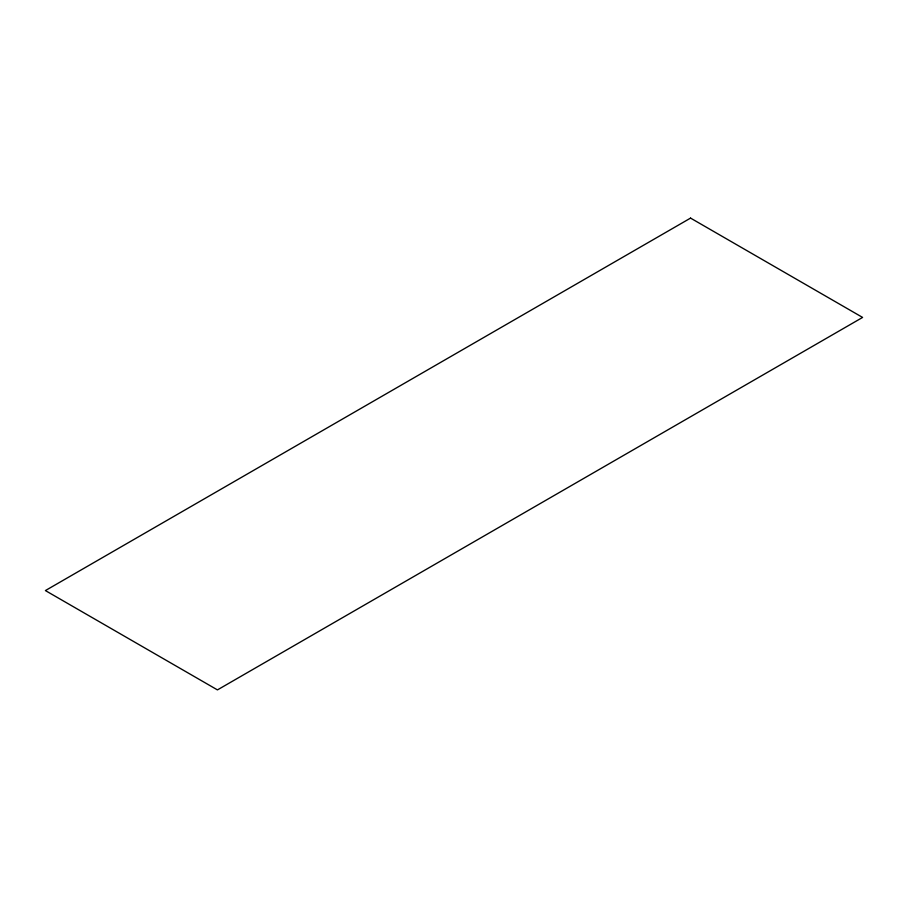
<?xml version="1.0" encoding="UTF-8"?>
<svg xmlns="http://www.w3.org/2000/svg" width="908" height="908" viewBox="0 0 908 908"><rect width="100%" height="100%" fill="white"/><g stroke="black" fill="none" stroke-linecap="round" stroke-linejoin="round"><path stroke-width="1.36" d="M690.557 218.102L45.4 590.575L217.443 689.898L862.6 317.425L690.557 218.102"/></g></svg>
